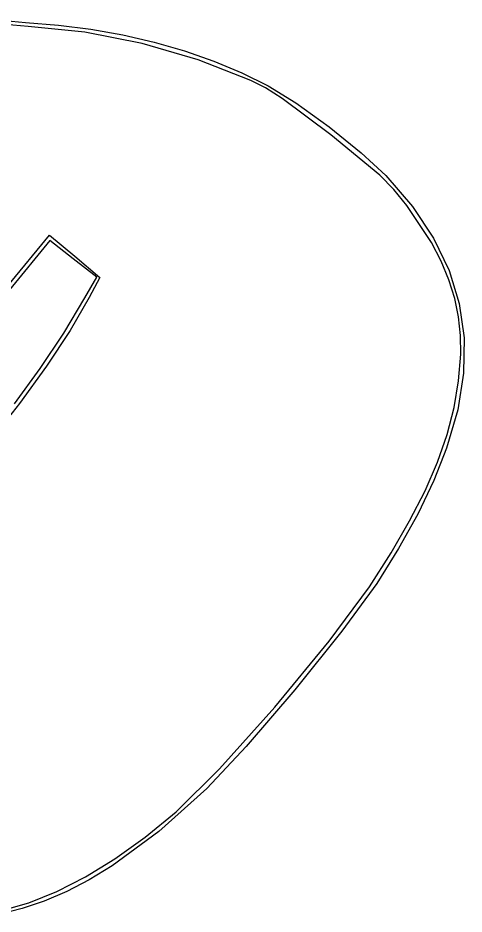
# Model space of a CAD drawing. Extents: x 924 to 1863, y 232 to 958.
# Drawn here: x 1777.2 to 1818.1, y 624.1 to 706.3 of the extents above; entities that cross this region are included whole.
import ezdxf

# ---------------------------------------------------------------- set-up
doc = ezdxf.new("R2010")
doc.units = 0

msp = doc.modelspace()

# ---------------------------------------------------------------- linework, layer by layer
at = {"layer": 'Layer 1'}
for p, q in [((1773.307555, 706.339504), (1777.8886, 705.90978)), ((1778.112, 705.54544), (1773.348338, 705.986572)), ((1777.8886, 705.90978), (1780.902823, 705.683796)), ((1783.310297, 705.023767), (1778.112, 705.54544)), ((1780.902823, 705.683796), (1783.886905, 705.305991)), ((1783.886905, 705.305991), (1786.822937, 704.781027)), ((1788.58725, 703.993632), (1783.310297, 705.023767)), ((1786.822937, 704.781027), (1789.693013, 704.113565)), ((1793.736478, 702.504891), (1788.58725, 703.993632)), ((1789.693013, 704.113565), (1792.479224, 703.308268)), ((1792.479224, 703.308268), (1795.163664, 702.369799)), ((1798.5516, 700.6074), (1793.736478, 702.504891)), ((1795.163664, 702.369799), (1797.728425, 701.302819)), ((1797.728425, 701.302819), (1800.1556, 700.11199)), ((1799.905963, 699.910976), (1798.5516, 700.6074)), ((1800.1556, 700.11199), (1802.695583, 698.53505)), ((1801.440175, 698.941666), (1799.905963, 699.910976)), ((1805.8931, 695.60956), (1801.440175, 698.941666)), ((1802.695583, 698.53505), (1805.732863, 696.333361)), ((1805.732863, 696.333361), (1808.677686, 693.958154)), ((1810.382625, 691.910972), (1805.8931, 695.60956)), ((1808.677686, 693.958154), (1810.9403, 691.86066)), ((1811.675178, 690.590226), (1810.382625, 691.910972)), ((1810.94, 691.861), (1813.373548, 689.022383)), ((1810.9403, 691.86066), (1810.94, 691.861)), ((1812.8614, 689.13046), (1811.675178, 690.590226)), ((1815.139141, 685.709013), (1812.8614, 689.13046)), ((1813.373548, 689.022383), (1815.305127, 686.128145)), ((1776.2624, 681.73319), (1780.078, 686.39977)), ((1780.078, 686.39977), (1782.3959, 684.46136)), ((1815.305127, 686.128145), (1816.737714, 683.16496)), ((1780.1156, 685.90156), (1776.4165, 681.3776)), ((1782.2643, 684.22152), (1780.1156, 685.90156)), ((1816.017711, 684.002182), (1815.139141, 685.709013)), ((1782.3959, 684.46136), (1784.7138, 682.52304)), ((1784.4131, 682.54139), (1782.2643, 684.22152)), ((1816.723225, 682.296626), (1816.017711, 684.002182)), ((1816.737714, 683.16496), (1817.674287, 680.119501)), ((1783.3382, 680.65575), (1784.4131, 682.54139)), ((1784.7138, 682.52304), (1783.7324, 680.67342)), ((1817.256043, 680.591356), (1816.723225, 682.296626)), ((1781.383459, 677.410599), (1783.3382, 680.65575)), ((1783.7324, 680.67342), (1781.974371, 677.643028)), ((1817.616522, 678.885382), (1817.256043, 680.591356)), ((1817.674287, 680.119501), (1818.117825, 676.978442)), ((1817.805021, 677.177713), (1817.616522, 678.885382)), ((1779.214981, 674.148121), (1781.383459, 677.410599)), ((1781.974371, 677.643028), (1779.806408, 674.362692)), ((1817.8219, 675.46736), (1817.805021, 677.177713)), ((1818.117825, 676.978442), (1818.071305, 673.728457)), ((1817.62024, 673.016515), (1817.8219, 675.46736)), ((1776.863438, 670.905817), (1779.214981, 674.148121)), ((1779.806408, 674.362692), (1777.323344, 670.948416)), ((1817.204361, 670.572863), (1817.62024, 673.016515)), ((1818.071305, 673.728457), (1817.537704, 670.356218)), ((1777.323344, 670.948416), (1774.620013, 667.516206)), ((1816.560573, 668.101501), (1817.204361, 670.572863)), ((1817.537704, 670.356218), (1816.52, 666.8484)), ((1815.675188, 665.567526), (1816.560573, 668.101501)), ((1816.52, 666.8484), (1815.343027, 663.873408)), ((1814.534516, 662.936037), (1815.675188, 665.567526)), ((1815.343027, 663.873408), (1813.869062, 660.78801)), ((1813.12487, 660.172131), (1814.534516, 662.936037)), ((1813.869062, 660.78801), (1812.115442, 657.625782)), ((1811.432561, 657.240906), (1813.12487, 660.172131)), ((1812.115442, 657.625782), (1810.0995, 654.4203)), ((1809.4439, 654.10746), (1811.432561, 657.240906)), ((1805.75367, 649.115258), (1809.4439, 654.10746)), ((1810.0995, 654.4203), (1806.897133, 650.040936)), ((1806.897133, 650.040936), (1802.580537, 644.656815)), ((1800.765463, 643.078337), (1805.75367, 649.115258)), ((1802.580537, 644.656815), (1798.127798, 639.449312)), ((1795.678273, 637.391678), (1800.765463, 643.078337)), ((1798.127798, 639.449312), (1794.517, 635.5998)), ((1791.6911, 633.45026), (1795.678273, 637.391678)), ((1794.517, 635.5998), (1790.106653, 631.65134)), ((1788.846632, 631.14115), (1791.6911, 633.45026)), ((1790.106653, 631.65134), (1785.83127, 628.502336)), ((1786.074692, 629.151996), (1788.846632, 631.14115)), ((1783.375453, 627.482885), (1786.074692, 629.151996)), ((1785.83127, 628.502336), (1783.735252, 627.225019)), ((1780.749088, 626.133901), (1783.375453, 627.482885)), ((1783.735252, 627.225019), (1781.662249, 626.144431)), ((1778.195767, 625.10513), (1780.749088, 626.133901)), ((1781.662249, 626.144431), (1779.608686, 625.259529)), ((1779.608686, 625.259529), (1777.570988, 624.569266)), ((1777.570988, 624.569266), (1775.545579, 624.072599)), ((1775.715664, 624.396658), (1778.195767, 625.10513))]:
    msp.add_line(p, q, dxfattribs=at)

doc.saveas('drawing.dxf')
